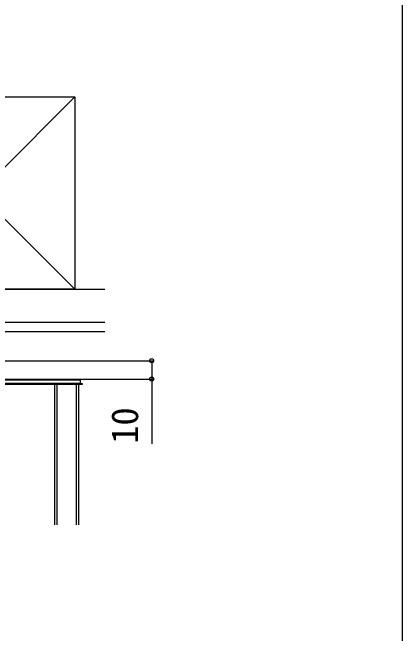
# Model space of a CAD drawing. Units: millimetres, scale not verified. Extents: x -875 to 875, y -1304 to 1297.
# Drawn here: x 662 to 875, y 218.9 to 557.9 of the extents above; entities that cross this region are included whole.
import ezdxf
from ezdxf.enums import TextEntityAlignment as Align

# ---------------------------------------------------------------- set-up
doc = ezdxf.new("R2010")
doc.units = ezdxf.units.MM
doc.header["$LTSCALE"] = 8
for name, color, linetype in [('0-4_YKK_12', 2, 'Continuous'), ('0-5_YKK_13', 4, 'Continuous'), ('0-7_YKK_D', 6, 'Continuous'), ('0-8_YKK_ZWAK', 7, 'Continuous'), ('0-9_YSS_K', 3, 'Continuous')]:
    doc.layers.add(name, color=color, linetype=linetype)
doc.styles.add('ＭＳ ゴシック', font='')
doc.styles.get('ＭＳ ゴシック').set_extended_font_data('MS Gothic')

msp = doc.modelspace()

# ---------------------------------------------------------------- linework, layer by layer
at = {"layer": '0-4_YKK_12'}
for p, q in [((698, 354.8), (643, 354.8)), ((685, 354.8), (685, 278.3)), ((686.2, 354.8), (686.2, 278.3)), ((696.8, 354.8), (696.8, 278.3)), ((698, 354.8), (698, 278.3))]:
    msp.add_line(p, q, dxfattribs=at)
at = {"layer": '0-5_YKK_13'}
for points in [[(526, 357.3), (699, 357.3), (699, 355.3), (526, 355.3)], [(525, 355.3), (700, 355.3), (700, 354.8), (525, 354.8)]]:
    msp.add_lwpolyline(points, close=True, dxfattribs=at)
at = {"layer": '0-7_YKK_D'}
for p, q in [((709, 367.8), (739, 367.8)), ((650.7, 357.8), (739, 357.8))]:
    msp.add_line(p, q, dxfattribs=at)
msp.add_lwpolyline([(738, 367.8), (738, 357.8), (738, 322.5)], dxfattribs=at)
for centre in [(738, 367.8), (738, 357.8)]:
    msp.add_circle(centre, 1.075, dxfattribs=at)
at = {"layer": '0-8_YKK_ZWAK'}
msp.add_lwpolyline([(-875, -1304.2), (875, -1304.2), (875, 1245.8)], dxfattribs=at)
at = {"layer": '0-9_YSS_K'}
for p, q in [((591, 511.8), (696, 406.8)), ((696, 511.8), (591, 406.8))]:
    msp.add_line(p, q, dxfattribs=at)
for points in [[(552, 528.3), (552, 367.8), (712.5, 367.8)], [(568, 528.3), (568, 383.8), (712.5, 383.8)], [(573, 528.3), (573, 388.8), (712.5, 388.8)], [(591, 528.3), (591, 406.8), (712.5, 406.8)]]:
    msp.add_lwpolyline(points, dxfattribs=at)
msp.add_lwpolyline([(591, 511.8), (696, 511.8), (696, 406.8), (591, 406.8)], close=True, dxfattribs=at)

# ---------------------------------------------------------------- texts
at = {"layer": '0-7_YKK_D', "style": 'ＭＳ ゴシック'}
msp.add_text('10', height=14.66, rotation=90, dxfattribs=at).set_placement((735, 322.432), align=Align.BOTTOM_LEFT)

doc.saveas('drawing.dxf')
